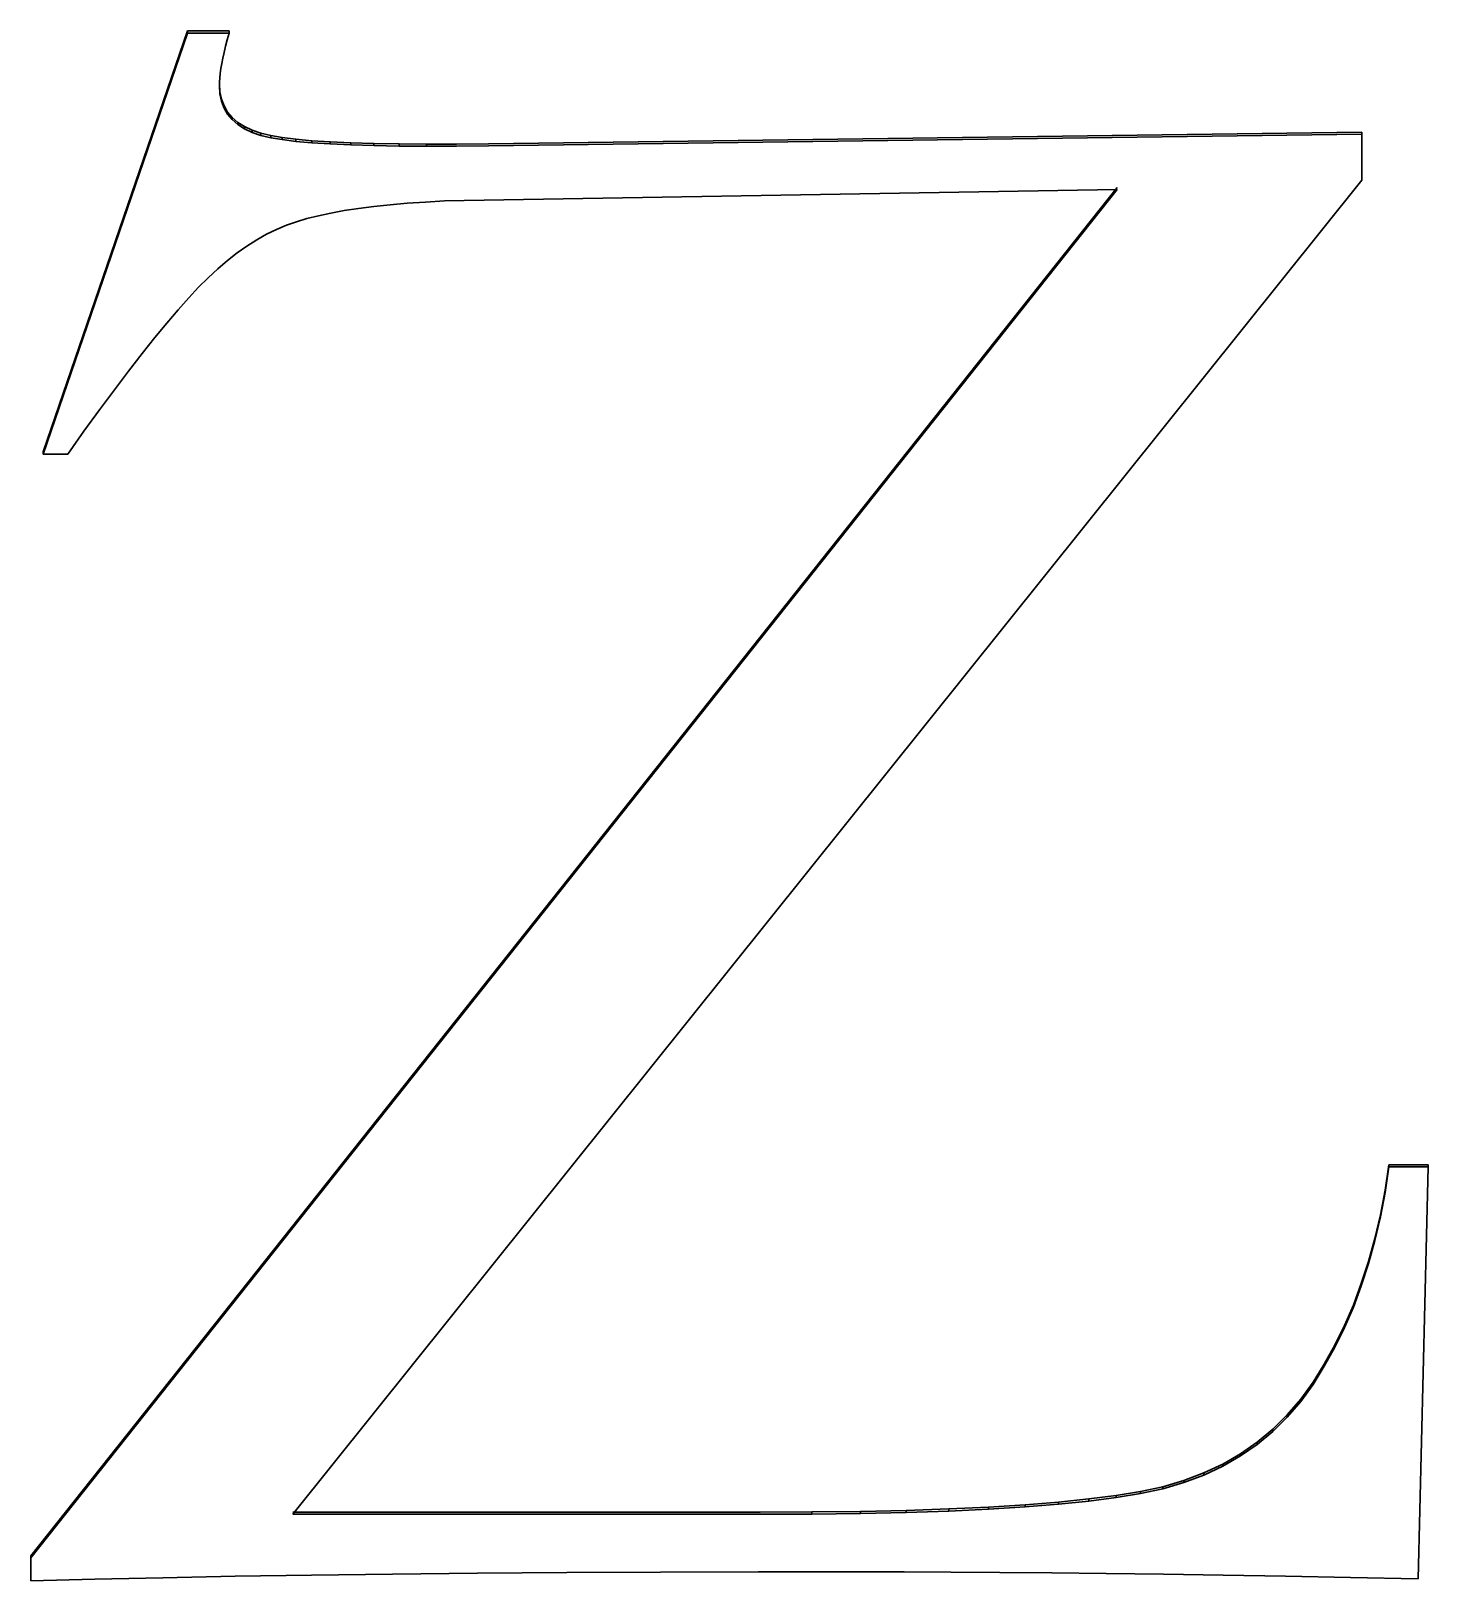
# Model space of a CAD drawing. Header units: millimetres. Extents: x -210 to 210, y -148 to 148.
# Drawn here: x -163.188 to -160.891, y -35.886 to -33.339 of the extents above; entities that cross this region are included whole.
import ezdxf

# ---------------------------------------------------------------- set-up
doc = ezdxf.new("R2010")
doc.units = ezdxf.units.MM
doc.layers.get('0').update_dxf_attribs({"lineweight": 18})

msp = doc.modelspace()

# ---------------------------------------------------------------- linework, layer by layer
at = {"color": 7, "lineweight": 30, "ltscale": 0.018286}
msp.add_line((-163.1679, -34.0305), (-162.9305, -33.3387), dxfattribs=at)
at = {"color": 7, "lineweight": 30, "ltscale": 0.018285}
msp.add_line((-163.1679, -34.034), (-162.9305, -33.3421), dxfattribs=at)
at = {"color": 7, "lineweight": 30, "ltscale": 0.00171}
for p, q in [((-162.9305, -33.3387), (-162.8621, -33.3387)), ((-162.9305, -33.3421), (-162.8621, -33.3421))]:
    msp.add_line(p, q, dxfattribs=at)
at = {"color": 7, "lineweight": 30, "ltscale": 8.54492e-05}
for p, q in [((-162.9305, -33.3387), (-162.9305, -33.3421)), ((-162.8621, -33.3387), (-162.8621, -33.3421)), ((-162.8774, -33.4388), (-162.8774, -33.4422)), ((-162.8749, -33.4508), (-162.8749, -33.4543)), ((-162.8706, -33.4619), (-162.8706, -33.4653)), ((-162.8647, -33.4719), (-162.8647, -33.4753)), ((-162.8571, -33.4809), (-162.8571, -33.4844)), ((-162.8478, -33.4889), (-162.8478, -33.4924)), ((-162.8368, -33.4959), (-162.8368, -33.4993)), ((-162.8242, -33.5019), (-162.8242, -33.5053)), ((-162.7937, -33.5107), (-162.7937, -33.5141)), ((-162.775, -33.5139), (-162.775, -33.5173)), ((-162.7524, -33.5167), (-162.7524, -33.5201)), ((-162.662, -33.5225), (-162.662, -33.526)), ((-162.6243, -33.5236), (-162.6243, -33.5271)), ((-162.5376, -33.5246), (-162.5376, -33.5281)), ((-160.9997, -33.505), (-160.9997, -33.5085)), ((-160.9554, -35.2025), (-160.9554, -35.2059)), ((-160.891, -35.2025), (-160.891, -35.2059)), ((-160.9617, -35.2442), (-160.9617, -35.2476)), ((-160.9785, -35.3236), (-160.9785, -35.327)), ((-161.0442, -35.4989), (-161.0442, -35.5023)), ((-161.0615, -35.53), (-161.0615, -35.5334)), ((-161.0801, -35.5598), (-161.0801, -35.5632)), ((-161.1003, -35.5878), (-161.1003, -35.5912)), ((-161.1718, -35.6584), (-161.1718, -35.6618)), ((-161.1993, -35.6774), (-161.1993, -35.6809)), ((-161.2596, -35.7089), (-161.2596, -35.7123)), ((-161.3637, -35.7394), (-161.3637, -35.7428)), ((-161.3272, -35.7314), (-161.3272, -35.7349)), ((-161.6787, -35.7679), (-161.6787, -35.7714)), ((-161.6136, -35.7649), (-161.6136, -35.7683)), ((-161.5536, -35.7611), (-161.5536, -35.7645)), ((-161.4986, -35.7567), (-161.4986, -35.7601)), ((-161.4486, -35.7516), (-161.4486, -35.755)), ((-161.904, -35.773), (-161.904, -35.7765)), ((-161.7488, -35.7703), (-161.7488, -35.7737)), ((-163.188, -35.8452), (-163.188, -35.8486))]:
    msp.add_line(p, q, dxfattribs=at)
at = {"color": 7, "lineweight": 30, "ltscale": 0.000287356}
msp.add_line((-162.8621, -33.3421), (-162.8652, -33.3532), dxfattribs=at)
at = {"color": 7, "lineweight": 30, "ltscale": 0.000243044}
msp.add_line((-162.8703, -33.3738), (-162.8725, -33.3833), dxfattribs=at)
at = {"color": 7, "lineweight": 30, "ltscale": 0.000257678}
msp.add_line((-162.8679, -33.3637), (-162.8703, -33.3738), dxfattribs=at)
at = {"color": 7, "lineweight": 30, "ltscale": 0.000272392}
msp.add_line((-162.8652, -33.3532), (-162.8679, -33.3637), dxfattribs=at)
at = {"color": 7, "lineweight": 30, "ltscale": 0.000199702}
msp.add_line((-162.8757, -33.4006), (-162.8768, -33.4085), dxfattribs=at)
at = {"color": 7, "lineweight": 30, "ltscale": 0.000213697}
msp.add_line((-162.8742, -33.3922), (-162.8757, -33.4006), dxfattribs=at)
at = {"color": 7, "lineweight": 30, "ltscale": 0.000228253}
msp.add_line((-162.8725, -33.3833), (-162.8742, -33.3922), dxfattribs=at)
at = {"color": 7, "lineweight": 30, "ltscale": 0.000157975}
msp.add_line((-162.8781, -33.4228), (-162.8782, -33.4291), dxfattribs=at)
at = {"color": 7, "lineweight": 30, "ltscale": 0.000328044}
for p, q in [((-162.8782, -33.4257), (-162.8774, -33.4388)), ((-162.8782, -33.4291), (-162.8774, -33.4422))]:
    msp.add_line(p, q, dxfattribs=at)
at = {"color": 7, "lineweight": 30, "ltscale": 0.000171429}
msp.add_line((-162.8776, -33.4159), (-162.8781, -33.4228), dxfattribs=at)
at = {"color": 7, "lineweight": 30, "ltscale": 0.000185315}
msp.add_line((-162.8768, -33.4085), (-162.8776, -33.4159), dxfattribs=at)
at = {"color": 7, "lineweight": 30, "ltscale": 0.000308596}
for p, q in [((-162.8774, -33.4388), (-162.8749, -33.4508)), ((-162.8774, -33.4422), (-162.8749, -33.4543))]:
    msp.add_line(p, q, dxfattribs=at)
at = {"color": 7, "lineweight": 30, "ltscale": 0.000296112}
for p, q in [((-162.8749, -33.4508), (-162.8706, -33.4619)), ((-162.8749, -33.4543), (-162.8706, -33.4653))]:
    msp.add_line(p, q, dxfattribs=at)
at = {"color": 7, "lineweight": 30, "ltscale": 0.000290927}
for p, q in [((-162.8706, -33.4619), (-162.8647, -33.4719)), ((-162.8706, -33.4653), (-162.8647, -33.4753))]:
    msp.add_line(p, q, dxfattribs=at)
at = {"color": 7, "lineweight": 30, "ltscale": 0.000294743}
for p, q in [((-162.8647, -33.4719), (-162.8571, -33.4809)), ((-162.8647, -33.4753), (-162.8571, -33.4844))]:
    msp.add_line(p, q, dxfattribs=at)
at = {"color": 7, "lineweight": 30, "ltscale": 0.000306825}
for p, q in [((-162.8571, -33.4809), (-162.8478, -33.4889)), ((-162.8571, -33.4844), (-162.8478, -33.4924))]:
    msp.add_line(p, q, dxfattribs=at)
at = {"color": 7, "lineweight": 30, "ltscale": 0.000325313}
for p, q in [((-162.8478, -33.4889), (-162.8368, -33.4959)), ((-162.8478, -33.4924), (-162.8368, -33.4993))]:
    msp.add_line(p, q, dxfattribs=at)
at = {"color": 7, "lineweight": 30, "ltscale": 0.000349871}
for p, q in [((-162.8368, -33.4959), (-162.8242, -33.5019)), ((-162.8368, -33.4993), (-162.8242, -33.5053))]:
    msp.add_line(p, q, dxfattribs=at)
at = {"color": 7, "lineweight": 30, "ltscale": 0.000379944}
msp.add_line((-162.8242, -33.5019), (-162.8098, -33.5068), dxfattribs=at)
at = {"color": 7, "lineweight": 30, "ltscale": 0.000379913}
msp.add_line((-162.8242, -33.5053), (-162.8098, -33.5102), dxfattribs=at)
at = {"color": 7, "lineweight": 30, "ltscale": 0.00041304}
msp.add_line((-162.8098, -33.5068), (-162.7937, -33.5107), dxfattribs=at)
at = {"color": 7, "lineweight": 30, "ltscale": 8.53539e-05}
for p, q in [((-162.8098, -33.5068), (-162.8098, -33.5102)), ((-162.7261, -33.5191), (-162.7261, -33.5225)), ((-162.6959, -33.521), (-162.6959, -33.5244)), ((-162.5829, -33.5243), (-162.5829, -33.5278)), ((-163.1679, -34.0305), (-163.1679, -34.034)), ((-160.9694, -35.2846), (-160.9694, -35.288)), ((-160.9889, -35.3613), (-160.9889, -35.3647)), ((-161.0007, -35.3977), (-161.0007, -35.4011)), ((-161.0138, -35.4328), (-161.0138, -35.4362)), ((-161.0283, -35.4665), (-161.0283, -35.4699)), ((-161.1224, -35.6135), (-161.1224, -35.617)), ((-161.1462, -35.6371), (-161.1462, -35.6405)), ((-161.2286, -35.6943), (-161.2286, -35.6977)), ((-161.2925, -35.7213), (-161.2925, -35.7247))]:
    msp.add_line(p, q, dxfattribs=at)
at = {"color": 7, "lineweight": 30, "ltscale": 0.000413063}
msp.add_line((-162.8098, -33.5102), (-162.7937, -33.5141), dxfattribs=at)
at = {"color": 7, "lineweight": 30, "ltscale": 0.000475965}
for p, q in [((-162.7937, -33.5107), (-162.775, -33.5139)), ((-162.7937, -33.5141), (-162.775, -33.5173))]:
    msp.add_line(p, q, dxfattribs=at)
at = {"color": 7, "lineweight": 30, "ltscale": 0.00056884}
for p, q in [((-162.775, -33.5139), (-162.7524, -33.5167)), ((-162.775, -33.5173), (-162.7524, -33.5201))]:
    msp.add_line(p, q, dxfattribs=at)
at = {"color": 7, "lineweight": 30, "ltscale": 0.000661058}
msp.add_line((-162.7524, -33.5167), (-162.7261, -33.5191), dxfattribs=at)
at = {"color": 7, "lineweight": 30, "ltscale": 0.000661049}
msp.add_line((-162.7524, -33.5201), (-162.7261, -33.5225), dxfattribs=at)
at = {"color": 7, "lineweight": 30, "ltscale": 0.00075459}
for p, q in [((-162.7261, -33.5191), (-162.6959, -33.521)), ((-162.7261, -33.5225), (-162.6959, -33.5244))]:
    msp.add_line(p, q, dxfattribs=at)
at = {"color": 7, "lineweight": 30, "ltscale": 0.000849254}
msp.add_line((-162.6959, -33.521), (-162.662, -33.5225), dxfattribs=at)
at = {"color": 7, "lineweight": 30, "ltscale": 0.000849259}
msp.add_line((-162.6959, -33.5244), (-162.662, -33.526), dxfattribs=at)
at = {"color": 7, "lineweight": 30, "ltscale": 0.000941879}
for p, q in [((-162.662, -33.5225), (-162.6243, -33.5236)), ((-162.662, -33.526), (-162.6243, -33.5271))]:
    msp.add_line(p, q, dxfattribs=at)
at = {"color": 7, "lineweight": 30, "ltscale": 0.001037}
for p, q in [((-162.6243, -33.5236), (-162.5829, -33.5243)), ((-162.6243, -33.5271), (-162.5829, -33.5278))]:
    msp.add_line(p, q, dxfattribs=at)
at = {"color": 7, "lineweight": 30, "ltscale": 0.001131}
for p, q in [((-162.5829, -33.5243), (-162.5376, -33.5246)), ((-162.5829, -33.5278), (-162.5376, -33.5281))]:
    msp.add_line(p, q, dxfattribs=at)
at = {"color": 7, "lineweight": 30, "ltscale": 0.001226}
for p, q in [((-162.5376, -33.5246), (-162.4886, -33.5245)), ((-162.5376, -33.5281), (-162.4886, -33.5279))]:
    msp.add_line(p, q, dxfattribs=at)
at = {"color": 7, "lineweight": 30, "ltscale": 0.001321}
for p, q in [((-162.4886, -33.5245), (-162.4357, -33.5239)), ((-162.4886, -33.5279), (-162.4357, -33.5274))]:
    msp.add_line(p, q, dxfattribs=at)
at = {"color": 7, "lineweight": 30, "ltscale": 0.035905}
for p, q in [((-162.4357, -33.5239), (-160.9997, -33.505)), ((-162.4357, -33.5274), (-160.9997, -33.5085))]:
    msp.add_line(p, q, dxfattribs=at)
at = {"color": 7, "lineweight": 30, "ltscale": 0.00189}
msp.add_line((-160.9997, -33.5085), (-160.9997, -33.5841), dxfattribs=at)
at = {"color": 7, "lineweight": 30, "ltscale": 0.071806}
for p, q in [((-163.188, -35.8452), (-161.4019, -33.5958)), ((-163.188, -35.8486), (-161.4019, -33.5992))]:
    msp.add_line(p, q, dxfattribs=at)
at = {"color": 7, "lineweight": 30, "ltscale": 0.070259}
msp.add_line((-160.9997, -33.5841), (-162.7576, -35.7768), dxfattribs=at)
at = {"color": 7, "lineweight": 30, "ltscale": 0.02766}
msp.add_line((-161.4019, -33.5992), (-162.5082, -33.6181), dxfattribs=at)
at = {"color": 7, "lineweight": 30, "ltscale": 0.000633013}
msp.add_line((-162.6243, -33.6272), (-162.6495, -33.6304), dxfattribs=at)
at = {"color": 7, "lineweight": 30, "ltscale": 0.000671322}
msp.add_line((-162.5976, -33.6243), (-162.6243, -33.6272), dxfattribs=at)
at = {"color": 7, "lineweight": 30, "ltscale": 0.000709155}
msp.add_line((-162.5694, -33.6219), (-162.5976, -33.6243), dxfattribs=at)
at = {"color": 7, "lineweight": 30, "ltscale": 0.000747956}
msp.add_line((-162.5395, -33.6198), (-162.5694, -33.6219), dxfattribs=at)
at = {"color": 7, "lineweight": 30, "ltscale": 0.000785449}
msp.add_line((-162.5082, -33.6181), (-162.5395, -33.6198), dxfattribs=at)
at = {"color": 7, "lineweight": 30, "ltscale": 0.000436376}
msp.add_line((-162.7515, -33.6521), (-162.768, -33.658), dxfattribs=at)
at = {"color": 7, "lineweight": 30, "ltscale": 0.000450282}
msp.add_line((-162.7342, -33.647), (-162.7515, -33.6521), dxfattribs=at)
at = {"color": 7, "lineweight": 30, "ltscale": 0.000485337}
msp.add_line((-162.7154, -33.6423), (-162.7342, -33.647), dxfattribs=at)
at = {"color": 7, "lineweight": 30, "ltscale": 0.000522603}
msp.add_line((-162.695, -33.6379), (-162.7154, -33.6423), dxfattribs=at)
at = {"color": 7, "lineweight": 30, "ltscale": 0.000558199}
msp.add_line((-162.673, -33.634), (-162.695, -33.6379), dxfattribs=at)
at = {"color": 7, "lineweight": 30, "ltscale": 0.000595061}
msp.add_line((-162.6495, -33.6304), (-162.673, -33.634), dxfattribs=at)
at = {"color": 7, "lineweight": 30, "ltscale": 0.000464978}
msp.add_line((-162.8006, -33.6729), (-162.8168, -33.6821), dxfattribs=at)
at = {"color": 7, "lineweight": 30, "ltscale": 0.000454183}
msp.add_line((-162.7843, -33.6649), (-162.8006, -33.6729), dxfattribs=at)
at = {"color": 7, "lineweight": 30, "ltscale": 0.000444911}
msp.add_line((-162.768, -33.658), (-162.7843, -33.6649), dxfattribs=at)
at = {"color": 7, "lineweight": 30, "ltscale": 0.000506148}
msp.add_line((-162.849, -33.7036), (-162.865, -33.716), dxfattribs=at)
at = {"color": 7, "lineweight": 30, "ltscale": 0.000490461}
msp.add_line((-162.833, -33.6923), (-162.849, -33.7036), dxfattribs=at)
at = {"color": 7, "lineweight": 30, "ltscale": 0.000477818}
msp.add_line((-162.8168, -33.6821), (-162.833, -33.6923), dxfattribs=at)
at = {"color": 7, "lineweight": 30, "ltscale": 0.000538143}
msp.add_line((-162.8809, -33.7296), (-162.8967, -33.7442), dxfattribs=at)
at = {"color": 7, "lineweight": 30, "ltscale": 0.000521177}
msp.add_line((-162.865, -33.716), (-162.8809, -33.7296), dxfattribs=at)
at = {"color": 7, "lineweight": 30, "ltscale": 0.000556002}
msp.add_line((-162.8967, -33.7442), (-162.9124, -33.7599), dxfattribs=at)
at = {"color": 7, "lineweight": 30, "ltscale": 0.000655723}
msp.add_line((-162.9287, -33.7772), (-162.9461, -33.7968), dxfattribs=at)
at = {"color": 7, "lineweight": 30, "ltscale": 0.000594963}
msp.add_line((-162.9124, -33.7599), (-162.9287, -33.7772), dxfattribs=at)
at = {"color": 7, "lineweight": 30, "ltscale": 0.000717269}
msp.add_line((-162.9461, -33.7968), (-162.9647, -33.8187), dxfattribs=at)
at = {"color": 7, "lineweight": 30, "ltscale": 0.00077866}
msp.add_line((-162.9647, -33.8187), (-162.9845, -33.8427), dxfattribs=at)
at = {"color": 7, "lineweight": 30, "ltscale": 0.000840271}
msp.add_line((-162.9845, -33.8427), (-163.0054, -33.869), dxfattribs=at)
at = {"color": 7, "lineweight": 30, "ltscale": 0.00090198}
msp.add_line((-163.0054, -33.869), (-163.0275, -33.8976), dxfattribs=at)
at = {"color": 7, "lineweight": 30, "ltscale": 0.000964365}
msp.add_line((-163.0275, -33.8976), (-163.0508, -33.9283), dxfattribs=at)
at = {"color": 7, "lineweight": 30, "ltscale": 0.001026}
msp.add_line((-163.0508, -33.9283), (-163.0752, -33.9613), dxfattribs=at)
at = {"color": 7, "lineweight": 30, "ltscale": 0.001089}
msp.add_line((-163.0752, -33.9613), (-163.1009, -33.9965), dxfattribs=at)
at = {"color": 7, "lineweight": 30, "ltscale": 0.001151}
msp.add_line((-163.1009, -33.9965), (-163.1276, -34.034), dxfattribs=at)
at = {"color": 7, "lineweight": 30, "ltscale": 0.001006}
msp.add_line((-163.1276, -34.034), (-163.1679, -34.034), dxfattribs=at)
at = {"color": 7, "lineweight": 30, "ltscale": 0.001054}
for p, q in [((-160.9617, -35.2442), (-160.9554, -35.2025)), ((-160.9617, -35.2476), (-160.9554, -35.2059))]:
    msp.add_line(p, q, dxfattribs=at)
at = {"color": 7, "lineweight": 30, "ltscale": 0.00161}
for p, q in [((-160.9554, -35.2025), (-160.891, -35.2025)), ((-160.9554, -35.2059), (-160.891, -35.2059))]:
    msp.add_line(p, q, dxfattribs=at)
at = {"color": 7, "lineweight": 30, "ltscale": 0.016923}
msp.add_line((-160.891, -35.2059), (-160.9071, -35.8827), dxfattribs=at)
at = {"color": 7, "lineweight": 30, "ltscale": 0.001027}
for p, q in [((-160.9694, -35.2846), (-160.9617, -35.2442)), ((-160.9694, -35.288), (-160.9617, -35.2476))]:
    msp.add_line(p, q, dxfattribs=at)
at = {"color": 7, "lineweight": 30, "ltscale": 0.001002}
for p, q in [((-160.9785, -35.3236), (-160.9694, -35.2846)), ((-160.9785, -35.327), (-160.9694, -35.288))]:
    msp.add_line(p, q, dxfattribs=at)
at = {"color": 7, "lineweight": 30, "ltscale": 0.000978039}
msp.add_line((-160.9889, -35.3613), (-160.9785, -35.3236), dxfattribs=at)
at = {"color": 7, "lineweight": 30, "ltscale": 0.000977947}
msp.add_line((-160.9889, -35.3647), (-160.9785, -35.327), dxfattribs=at)
at = {"color": 7, "lineweight": 30, "ltscale": 0.000956425}
for p, q in [((-161.0007, -35.3977), (-160.9889, -35.3613)), ((-161.0007, -35.4011), (-160.9889, -35.3647))]:
    msp.add_line(p, q, dxfattribs=at)
at = {"color": 7, "lineweight": 30, "ltscale": 0.000935904}
for p, q in [((-161.0138, -35.4328), (-161.0007, -35.3977)), ((-161.0138, -35.4362), (-161.0007, -35.4011))]:
    msp.add_line(p, q, dxfattribs=at)
at = {"color": 7, "lineweight": 30, "ltscale": 0.000918466}
for p, q in [((-161.0283, -35.4665), (-161.0138, -35.4328)), ((-161.0283, -35.4699), (-161.0138, -35.4362))]:
    msp.add_line(p, q, dxfattribs=at)
at = {"color": 7, "lineweight": 30, "ltscale": 0.000902577}
msp.add_line((-161.0442, -35.4989), (-161.0283, -35.4665), dxfattribs=at)
at = {"color": 7, "lineweight": 30, "ltscale": 0.000902663}
msp.add_line((-161.0442, -35.5023), (-161.0283, -35.4699), dxfattribs=at)
at = {"color": 7, "lineweight": 30, "ltscale": 0.00088923}
for p, q in [((-161.0615, -35.53), (-161.0442, -35.4989)), ((-161.0615, -35.5334), (-161.0442, -35.5023))]:
    msp.add_line(p, q, dxfattribs=at)
at = {"color": 7, "lineweight": 30, "ltscale": 0.000877859}
for p, q in [((-161.0801, -35.5598), (-161.0615, -35.53)), ((-161.0801, -35.5632), (-161.0615, -35.5334))]:
    msp.add_line(p, q, dxfattribs=at)
at = {"color": 7, "lineweight": 30, "ltscale": 0.000863107}
for p, q in [((-161.1003, -35.5878), (-161.0801, -35.5598)), ((-161.1003, -35.5912), (-161.0801, -35.5632))]:
    msp.add_line(p, q, dxfattribs=at)
at = {"color": 7, "lineweight": 30, "ltscale": 0.000847602}
msp.add_line((-161.1224, -35.6135), (-161.1003, -35.5878), dxfattribs=at)
at = {"color": 7, "lineweight": 30, "ltscale": 0.00084753}
msp.add_line((-161.1224, -35.617), (-161.1003, -35.5912), dxfattribs=at)
at = {"color": 7, "lineweight": 30, "ltscale": 0.000837357}
for p, q in [((-161.1462, -35.6371), (-161.1224, -35.6135)), ((-161.1462, -35.6405), (-161.1224, -35.617))]:
    msp.add_line(p, q, dxfattribs=at)
at = {"color": 7, "lineweight": 30, "ltscale": 0.000833249}
msp.add_line((-161.1718, -35.6584), (-161.1462, -35.6371), dxfattribs=at)
at = {"color": 7, "lineweight": 30, "ltscale": 0.00083331}
msp.add_line((-161.1718, -35.6618), (-161.1462, -35.6405), dxfattribs=at)
at = {"color": 7, "lineweight": 30, "ltscale": 0.000835976}
for p, q in [((-161.1993, -35.6774), (-161.1718, -35.6584)), ((-161.1993, -35.6809), (-161.1718, -35.6618))]:
    msp.add_line(p, q, dxfattribs=at)
at = {"color": 7, "lineweight": 30, "ltscale": 0.00084416}
msp.add_line((-161.2286, -35.6943), (-161.1993, -35.6774), dxfattribs=at)
at = {"color": 7, "lineweight": 30, "ltscale": 0.000844112}
msp.add_line((-161.2286, -35.6977), (-161.1993, -35.6809), dxfattribs=at)
at = {"color": 7, "lineweight": 30, "ltscale": 0.000878778}
msp.add_line((-161.2925, -35.7213), (-161.2596, -35.7089), dxfattribs=at)
at = {"color": 7, "lineweight": 30, "ltscale": 0.000878745}
msp.add_line((-161.2925, -35.7247), (-161.2596, -35.7123), dxfattribs=at)
at = {"color": 7, "lineweight": 30, "ltscale": 0.000858314}
msp.add_line((-161.2596, -35.7089), (-161.2286, -35.6943), dxfattribs=at)
at = {"color": 7, "lineweight": 30, "ltscale": 0.000858354}
msp.add_line((-161.2596, -35.7123), (-161.2286, -35.6977), dxfattribs=at)
at = {"color": 7, "lineweight": 30, "ltscale": 0.001011}
for p, q in [((-161.4036, -35.7458), (-161.3637, -35.7394)), ((-161.4036, -35.7492), (-161.3637, -35.7428))]:
    msp.add_line(p, q, dxfattribs=at)
at = {"color": 7, "lineweight": 30, "ltscale": 0.000933707}
for p, q in [((-161.3637, -35.7394), (-161.3272, -35.7314)), ((-161.3637, -35.7428), (-161.3272, -35.7349))]:
    msp.add_line(p, q, dxfattribs=at)
at = {"color": 7, "lineweight": 30, "ltscale": 0.00090382}
msp.add_line((-161.3272, -35.7314), (-161.2925, -35.7213), dxfattribs=at)
at = {"color": 7, "lineweight": 30, "ltscale": 0.000903847}
msp.add_line((-161.3272, -35.7349), (-161.2925, -35.7247), dxfattribs=at)
at = {"color": 7, "lineweight": 30, "ltscale": 0.001753}
for p, q in [((-161.7488, -35.7703), (-161.6787, -35.7679)), ((-161.7488, -35.7737), (-161.6787, -35.7714))]:
    msp.add_line(p, q, dxfattribs=at)
at = {"color": 7, "lineweight": 30, "ltscale": 0.001628}
for p, q in [((-161.6787, -35.7679), (-161.6136, -35.7649)), ((-161.6787, -35.7714), (-161.6136, -35.7683))]:
    msp.add_line(p, q, dxfattribs=at)
at = {"color": 7, "lineweight": 30, "ltscale": 0.001504}
for p, q in [((-161.6136, -35.7649), (-161.5536, -35.7611)), ((-161.6136, -35.7683), (-161.5536, -35.7645))]:
    msp.add_line(p, q, dxfattribs=at)
at = {"color": 7, "lineweight": 30, "ltscale": 0.001379}
for p, q in [((-161.5536, -35.7611), (-161.4986, -35.7567)), ((-161.5536, -35.7645), (-161.4986, -35.7601))]:
    msp.add_line(p, q, dxfattribs=at)
at = {"color": 7, "lineweight": 30, "ltscale": 0.001256}
for p, q in [((-161.4986, -35.7567), (-161.4486, -35.7516)), ((-161.4986, -35.7601), (-161.4486, -35.755))]:
    msp.add_line(p, q, dxfattribs=at)
at = {"color": 7, "lineweight": 30, "ltscale": 0.001133}
for p, q in [((-161.4486, -35.7516), (-161.4036, -35.7458)), ((-161.4486, -35.755), (-161.4036, -35.7492))]:
    msp.add_line(p, q, dxfattribs=at)
at = {"color": 7, "lineweight": 30, "ltscale": 8.52585e-05}
for p, q in [((-161.4036, -35.7458), (-161.4036, -35.7492)), ((-161.8239, -35.772), (-161.8239, -35.7754))]:
    msp.add_line(p, q, dxfattribs=at)
at = {"color": 7, "lineweight": 30, "ltscale": 0.019208}
for p, q in [((-162.7576, -35.7734), (-161.9892, -35.7734)), ((-162.7576, -35.7768), (-161.9892, -35.7768))]:
    msp.add_line(p, q, dxfattribs=at)
at = {"color": 7, "lineweight": 30, "ltscale": 0.00213}
for p, q in [((-161.9892, -35.7734), (-161.904, -35.773)), ((-161.9892, -35.7768), (-161.904, -35.7765)), ((-161.5096, -35.8731), (-161.5948, -35.8723))]:
    msp.add_line(p, q, dxfattribs=at)
at = {"color": 7, "lineweight": 30, "ltscale": 0.002004}
for p, q in [((-161.904, -35.773), (-161.8239, -35.772)), ((-161.904, -35.7765), (-161.8239, -35.7754))]:
    msp.add_line(p, q, dxfattribs=at)
at = {"color": 7, "lineweight": 30, "ltscale": 0.001879}
for p, q in [((-161.8239, -35.772), (-161.7488, -35.7703)), ((-161.8239, -35.7754), (-161.7488, -35.7737))]:
    msp.add_line(p, q, dxfattribs=at)
at = {"color": 7, "lineweight": 30, "ltscale": 0.000945282}
msp.add_line((-163.188, -35.8864), (-163.188, -35.8486), dxfattribs=at)
at = {"color": 7, "lineweight": 30, "ltscale": 0.003847}
msp.add_line((-162.153, -35.8719), (-162.3069, -35.8727), dxfattribs=at)
at = {"color": 7, "lineweight": 30, "ltscale": 0.004021}
msp.add_line((-161.9922, -35.8715), (-162.153, -35.8719), dxfattribs=at)
at = {"color": 7, "lineweight": 30, "ltscale": 0.004197}
msp.add_line((-161.8243, -35.8713), (-161.9922, -35.8715), dxfattribs=at)
at = {"color": 7, "lineweight": 30, "ltscale": 0.001804}
msp.add_line((-161.7522, -35.8714), (-161.8243, -35.8713), dxfattribs=at)
at = {"color": 7, "lineweight": 30, "ltscale": 0.001913}
msp.add_line((-161.6756, -35.8718), (-161.7522, -35.8714), dxfattribs=at)
at = {"color": 7, "lineweight": 30, "ltscale": 0.002022}
msp.add_line((-161.5948, -35.8723), (-161.6756, -35.8718), dxfattribs=at)
at = {"color": 7, "lineweight": 30, "ltscale": 0.002622}
msp.add_line((-163.0831, -35.8836), (-163.188, -35.8864), dxfattribs=at)
at = {"color": 7, "lineweight": 30, "ltscale": 0.002798}
msp.add_line((-162.9712, -35.881), (-163.0831, -35.8836), dxfattribs=at)
at = {"color": 7, "lineweight": 30, "ltscale": 0.002972}
msp.add_line((-162.8524, -35.8787), (-162.9712, -35.881), dxfattribs=at)
at = {"color": 7, "lineweight": 30, "ltscale": 0.003148}
msp.add_line((-162.7265, -35.8767), (-162.8524, -35.8787), dxfattribs=at)
at = {"color": 7, "lineweight": 30, "ltscale": 0.003321}
msp.add_line((-162.5936, -35.8751), (-162.7265, -35.8767), dxfattribs=at)
at = {"color": 7, "lineweight": 30, "ltscale": 0.003497}
msp.add_line((-162.4538, -35.8737), (-162.5936, -35.8751), dxfattribs=at)
at = {"color": 7, "lineweight": 30, "ltscale": 0.003672}
msp.add_line((-162.3069, -35.8727), (-162.4538, -35.8737), dxfattribs=at)
at = {"color": 7, "lineweight": 30, "ltscale": 0.002239}
msp.add_line((-161.42, -35.8741), (-161.5096, -35.8731), dxfattribs=at)
at = {"color": 7, "lineweight": 30, "ltscale": 0.002347}
msp.add_line((-161.3262, -35.8754), (-161.42, -35.8741), dxfattribs=at)
at = {"color": 7, "lineweight": 30, "ltscale": 0.002456}
msp.add_line((-161.2279, -35.8769), (-161.3262, -35.8754), dxfattribs=at)
at = {"color": 7, "lineweight": 30, "ltscale": 0.002565}
msp.add_line((-161.1253, -35.8786), (-161.2279, -35.8769), dxfattribs=at)
at = {"color": 7, "lineweight": 30, "ltscale": 0.002674}
msp.add_line((-161.0184, -35.8805), (-161.1253, -35.8786), dxfattribs=at)
at = {"color": 7, "lineweight": 30, "ltscale": 0.002782}
msp.add_line((-160.9071, -35.8827), (-161.0184, -35.8805), dxfattribs=at)

doc.saveas('drawing.dxf')
